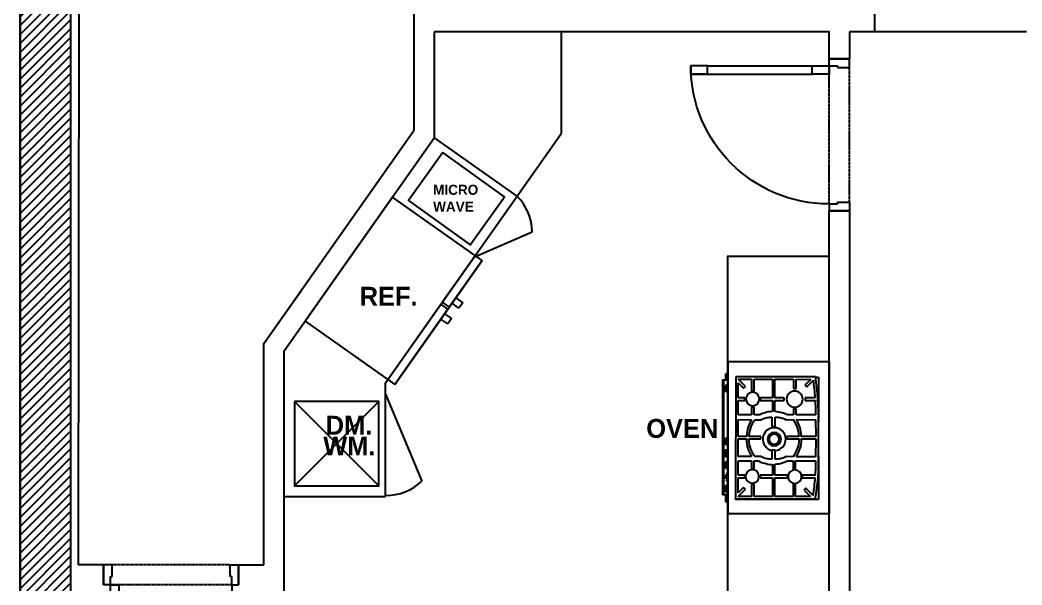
# Model space of a CAD drawing. Extents: x -678889171 to 586587, y -792238163 to 335485.
# Drawn here: x 79895 to 85834, y 55596 to 58947 of the extents above; entities that cross this region are included whole.
import ezdxf

# ---------------------------------------------------------------- set-up
doc = ezdxf.new("R2010")
doc.units = 0
doc.header["$MEASUREMENT"] = 0
doc.linetypes.add('XR-A-TYP34$0$XR-A-TYP-3-4-6-8-10$0$XR-A-TYP-2-3-4-6-7-8-9-10$0$HIDDEN', pattern=[0.375, 0.25, -0.125])
doc.layers.get('0').update_dxf_attribs({"color": 8})
for name, color, linetype in [('XR-A-9TH-FLOOR$0$A-WALL', 252, 'Continuous'), ('XR-A-col-910$0$A-COLS', 252, 'Continuous'), ('XR-A-col-910$0$A-COLS-PATT', 252, 'Continuous'), ('XR-A-TYP34$0$XR-A-4TH-OLD DESIGN$0$A-WALL', 252, 'Continuous'), ('XR-A-TYP34$0$XR-A-TYP-3-4-6-8-10$0$A-ANNO-NOTE', 252, 'Continuous'), ('XR-A-TYP34$0$XR-A-TYP-3-4-6-8-10$0$A-EQPM', 252, 'Continuous'), ('XR-A-TYP34$0$XR-A-TYP-3-4-6-8-10$0$A-WALL', 252, 'Continuous'), ('XR-A-TYP34$0$XR-A-TYP-3-4-6-8-10$0$A-WALL-PRHT', 252, 'Continuous'), ('XR-A-TYP34$0$XR-A-TYP-3-4-6-8-10$0$I-EQPM', 252, 'Continuous'), ('XR-A-TYP34$0$XR-A-TYP-3-4-6-8-10$0$XR-A-TYP-2-3-4-6-7-8-9-10$0$A-DOOR', 252, 'Continuous'), ('XR-A-TYP34$0$XR-A-TYP-3-4-6-8-10$0$XR-A-TYP-2-3-4-6-7-8-9-10$0$A-FLOR-OVHD', 252, 'XR-A-TYP34$0$XR-A-TYP-3-4-6-8-10$0$XR-A-TYP-2-3-4-6-7-8-9-10$0$HIDDEN')]:
    doc.layers.add(name, color=color, linetype=linetype)
doc.layers.add('XR-A-col-910$0$MOD-COL', color=252, linetype='Continuous', lineweight=50)
doc.styles.add('XR-A-TYP34$0$XR-A-TYP-3-4-6-8-10$0$TYPICAL TYPES$0$XREF_1BR$0$KZT', font='')
doc.styles.get('XR-A-TYP34$0$XR-A-TYP-3-4-6-8-10$0$TYPICAL TYPES$0$XREF_1BR$0$KZT').set_extended_font_data('AvantGarde LT Medium', bold=True)

# ---------------------------------------------------------------- blocks, each defined once
blk = doc.blocks.new('*U1523')
at = {"layer": 'XR-A-col-910$0$A-COLS-PATT'}
h = blk.add_hatch(dxfattribs=at)
h.set_pattern_fill('ANSI31', color=256, scale=300)
h.set_pattern_definition([(45, (200, -13250), (-26.516504, 26.516504), [])])
h.paths.add_polyline_path([(-15633.5, 85098.8), (-15333.5, 85098.8), (-15333.5, 71548.8), (-15633.5, 71548.8)])
at = {"layer": 'XR-A-col-910$0$A-COLS'}
blk.add_lwpolyline([(-15633.5, 85098.8), (-15333.5, 85098.8), (-15333.5, 71548.8), (-15633.5, 71548.8)], close=True, dxfattribs=at)
blk = doc.blocks.new('XR-A-col-910')
at = {"layer": 'XR-A-col-910$0$MOD-COL'}
blk.add_blockref('*U1523', (98328.5, -39343.8), dxfattribs=at)
blk = doc.blocks.new('XR-A-TYP34$0$XR-A-TYP-3-4-6-8-10$0$A$C06567A49')
at = {"layer": 'XR-A-TYP34$0$XR-A-TYP-3-4-6-8-10$0$A-EQPM'}
for p, q in [((586.1, 458.5, 0), (-13.9, 449.8, 0)), ((-0.9, -450.1, 0), (-13.9, 449.8, 0)), ((599.1, -441.4, 0), (586.1, 458.5, 0)), ((599.1, -441.4, 0), (586.1, 458.5, 0)), ((50, 367.4, 0), (541.2, 374.5, 0)), ((53.7, 111.1, 0), (50, 367.4, 0)), ((541.3, 370.6, 0), (69.2, 363.8, 0)), ((541.2, 374.5, 0), (541.3, 370.6, 0)), ((551.7, -353.6, 0), (541.3, 370.6, 0)), ((599.6, 388.7, 0), (587.1, 388.5, 0)), ((599.6, 388.7, 0), (600.2, 346.4, 0)), ((83, 343.3, 0), (126.1, 301.4, 0)), ((97.1, 350.5, 0), (187.7, 351.8, 0)), ((136.6, 312.2, 0), (97.1, 350.5, 0)), ((126.1, 301.4, 0), (136.6, 312.2, 0)), ((187.7, 351.8, 0), (188.7, 278, 0)), ((201.4, 350.7, 0), (309, 352.3, 0)), ((202.4, 278.2, 0), (201.4, 350.7, 0)), ((309, 352.3, 0), (310.6, 241.7, 0)), ((323.3, 352.5, 0), (432.3, 354.1, 0)), ((324.9, 241.9, 0), (323.3, 352.5, 0)), ((432.3, 354.1, 0), (433.3, 284.1, 0)), ((447.3, 354.3, 0), (526, 355.4, 0)), ((448.3, 284.3, 0), (447.3, 354.3, 0)), ((526, 355.4, 0), (484.1, 312.4, 0)), ((484.1, 312.4, 0), (494.9, 301.9, 0)), ((494.9, 301.9, 0), (526.8, 334.8, 0)), ((526.8, 334.8, 0), (528.1, 244.8, 0)), ((587.7, 346.2, 0), (612.2, 346.6, 0)), ((587.8, 335.2, 0), (597.9, 330.4, 0)), ((598.4, 296.8, 0), (598, 326.8, 0)), ((598.4, 299.4, 0), (598.4, 294.6, 0)), ((598.4, 296.8, 0), (598.4, 299.2, 0)), ((607.7, 319.5, 0), (606.5, 319.8, 0)), ((608.5, 305.1, 0), (608.2, 322.5, 0)), ((608.5, 305.1, 0), (608.5, 299.2, 0)), ((609.3, 299.2, 0), (609.2, 302.6, 0)), ((610.1, 321.2, 0), (610.3, 303.7, 0)), ((610.1, 318.2, 0), (610.1, 321.2, 0)), ((610.1, 321.2, 0), (610.3, 303.7, 0)), ((610.3, 300.7, 0), (610.1, 318.2, 0)), ((610.3, 303.7, 0), (610.3, 300.7, 0)), ((612.2, 346.6, 0), (615.8, 346.6, 0)), ((612.2, 346.6, 0), (622.1, -333.7, 0)), ((615.8, 346.6, 0), (619.8, 346.7, 0)), ((625.6, -333.6, 0), (615.8, 346.6, 0)), ((629.6, -333.6, 0), (619.8, 346.7, 0)), ((629.6, -333.6, 0), (619.8, 346.7, 0)), ((629.6, -333.6, 0), (619.8, 346.7, 0)), ((149.5, 239.4, 0), (71.5, 238.2, 0)), ((149.7, 224.4, 0), (149.5, 239.4, 0)), ((188.7, 278, 0), (202.4, 278.2, 0)), ((310.6, 241.7, 0), (235.6, 240.6, 0)), ((235.6, 240.6, 0), (235.8, 225.6, 0)), ((397.2, 242.9, 0), (324.9, 241.9, 0)), ((397.5, 227.9, 0), (397.2, 242.9, 0)), ((433.3, 284.1, 0), (448.3, 284.3, 0)), ((528.1, 244.8, 0), (488.1, 244.3, 0)), ((488.1, 244.3, 0), (488.3, 229.3, 0)), ((598.5, 291, 0), (588.6, 286, 0)), ((588.9, 265.2, 0), (598.9, 260.4, 0)), ((598.4, 296.8, 0), (598.5, 292.5, 0)), ((599.2, 240.8, 0), (599, 254.7, 0)), ((599.2, 244.1, 0), (599.3, 237.4, 0)), ((599.2, 243.9, 0), (599.2, 240.8, 0)), ((599.2, 243.8, 0), (599.3, 237.7, 0)), ((599.2, 240.8, 0), (599.4, 226.8, 0)), ((599.3, 237.6, 0), (599.2, 240.8, 0)), ((610.1, 238.5, 0), (610.1, 243.3, 0)), ((610.1, 243.3, 0), (610.1, 238.5, 0)), ((611.2, 243, 0), (611.2, 238.8, 0)), ((611.2, 238.8, 0), (611.2, 243, 0)), ((70.6, 223.2, 0), (149.7, 224.4, 0)), ((203.7, 188.8, 0), (188.7, 188.6, 0)), ((188.7, 188.6, 0), (189.4, 139.9, 0)), ((204.4, 140.1, 0), (203.7, 188.8, 0)), ((235.8, 225.6, 0), (310.8, 226.7, 0)), ((310.8, 226.7, 0), (311.8, 160.5, 0)), ((325.1, 226.9, 0), (397.5, 227.9, 0)), ((326, 163.1, 0), (325.1, 226.9, 0)), ((449.7, 188.7, 0), (434.7, 188.5, 0)), ((434.7, 188.5, 0), (435.4, 143.5, 0)), ((450.4, 143.7, 0), (449.7, 188.7, 0)), ((488.3, 229.3, 0), (528.3, 229.8, 0)), ((528.3, 229.8, 0), (529.5, 144.8, 0)), ((599.5, 221.1, 0), (589.6, 216, 0)), ((589.9, 195.2, 0), (599.9, 190.5, 0)), ((600, 184.7, 0), (600, 189, 0)), ((600, 186.9, 0), (600.1, 182.1, 0)), ((600, 184.7, 0), (600.1, 179.6, 0)), ((600, 184.7, 0), (600.1, 182.3, 0)), ((600.1, 178.3, 0), (600.5, 154.7, 0)), ((610.2, 182.6, 0), (610.3, 176.7, 0)), ((611, 179.2, 0), (610.9, 182.6, 0)), ((612.1, 181.2, 0), (612.1, 178.2, 0)), ((612.3, 163.7, 0), (612.1, 181.2, 0)), ((189.4, 139.9, 0), (69.7, 138.2, 0)), ((238.2, 140.6, 0), (204.4, 140.1, 0)), ((310.6, 131.7, 0), (311.3, 79.1, 0)), ((330.4, 79.3, 0), (329.6, 132, 0)), ((435.4, 143.5, 0), (409.6, 143.1, 0)), ((524.5, 144.8, 0), (450.4, 143.7, 0)), ((450.5, 118.7, 0), (529.9, 119.8, 0)), ((529.5, 144.8, 0), (524.5, 144.8, 0)), ((529.9, 119.8, 0), (531.4, 14.9, 0)), ((600.5, 151.1, 0), (590.6, 146, 0)), ((590.9, 125.2, 0), (600.9, 120.5, 0)), ((600.9, 120.5, 0), (611.9, 115.3, 0)), ((601, 119, 0), (600.9, 120.5, 0)), ((601.5, 81.1, 0), (600.9, 120.5, 0)), ((601, 120.2, 0), (601, 120.2, 0)), ((610.6, 159.3, 0), (610.3, 176.7, 0)), ((612.1, 178.2, 0), (612.4, 160.7, 0)), ((612.1, 178.2, 0), (612.4, 160.7, 0)), ((612.4, 160.7, 0), (612.3, 163.7, 0)), ((53.7, 111.1, 0), (56.7, -93.9, 0)), ((70.7, 113.2, 0), (185.1, 114.9, 0)), ((72.2, 8.2, 0), (70.7, 113.2, 0)), ((204.8, 115.2, 0), (244.8, 115.7, 0)), ((311.3, 79.1, 0), (330.4, 79.3, 0)), ((395.9, 117.9, 0), (430.9, 118.4, 0)), ((601.5, 81.1, 0), (591.6, 76, 0)), ((601, 118.1, 0), (601, 114.7, 0)), ((601.4, 86.8, 0), (601.5, 83.5, 0)), ((612.3, 86.6, 0), (601.5, 81.1, 0)), ((601.5, 81.1, 0), (601.5, 82.6, 0)), ((601.5, 81.4, 0), (601.5, 81.4, 0)), ((611.6, 88.6, 0), (611.2, 113.3, 0)), ((611.6, 88.6, 0), (613.4, 88.6, 0)), ((611.9, 115.1, 0), (611.9, 115.1, 0)), ((612.3, 86.8, 0), (612.3, 86.8, 0)), ((612.5, 113.3, 0), (613.1, 113.3, 0)), ((613.4, 88.6, 0), (612.9, 88.6, 0)), ((613.1, 113.3, 0), (613.4, 88.6, 0)), ((613.4, 88.6, 0), (613.1, 113.3, 0)), ((613.1, 113.3, 0), (613.1, 113.3, 0)), ((613.1, 113.3, 0), (613.4, 88.6, 0)), ((613.4, 88.6, 0), (613.4, 88.6, 0)), ((155.7, 9.4, 0), (72.2, 8.2, 0)), ((242.3, 10.7, 0), (169.6, 9.6, 0)), ((242.5, -3.8, 0), (242.3, 10.7, 0)), ((469.1, 14, 0), (397.4, 12.9, 0)), ((397.4, 12.9, 0), (397.6, -1.5, 0)), ((481.7, -0.3, 0), (531.6, 0.4, 0)), ((531.4, 14.9, 0), (483, 14.2, 0)), ((531.6, 0.4, 0), (533.1, -99.6, 0)), ((591.9, 55.2, 0), (602, 50.5, 0)), ((602.5, 11.1, 0), (592.6, 6, 0)), ((602.4, 16.8, 0), (602, 46.8, 0)), ((602.4, 19.4, 0), (602.5, 14.7, 0)), ((602.4, 16.8, 0), (602.4, 19.3, 0)), ((602.4, 16.8, 0), (602.5, 12.6, 0)), ((611.8, 39.5, 0), (610.6, 39.9, 0)), ((612.5, 25.1, 0), (612.2, 42.6, 0)), ((612.5, 25.1, 0), (612.6, 19.3, 0)), ((613.3, 19.2, 0), (613.2, 22.6, 0)), ((614.1, 41.2, 0), (614.3, 23.7, 0)), ((614.1, 38.2, 0), (614.1, 41.2, 0)), ((614.1, 41.2, 0), (614.3, 23.7, 0)), ((614.4, 20.7, 0), (614.1, 38.2, 0)), ((614.3, 23.7, 0), (614.4, 20.7, 0)), ((72.4, -6.2, 0), (157.4, -5, 0)), ((73.9, -106.2, 0), (72.4, -6.2, 0)), ((171.5, -4.8, 0), (242.5, -3.8, 0)), ((397.6, -1.5, 0), (467.6, -0.5, 0)), ((60.5, -359.2, 0), (56.7, -93.9, 0)), ((188.3, -104.6, 0), (73.9, -106.2, 0)), ((248, -103.7, 0), (208, -104.3, 0)), ((332.5, -62.5, 0), (313.4, -62.8, 0)), ((313.4, -62.8, 0), (314.2, -117.8, 0)), ((333.2, -117.5, 0), (332.5, -62.5, 0)), ((434, -101, 0), (399, -101.5, 0)), ((533.1, -99.6, 0), (453.7, -100.7, 0)), ((72.5, -134.9, 0), (190.2, -133.2, 0)), ((190.2, -133.2, 0), (190.7, -168.2, 0)), ((190.7, -168.2, 0), (205.7, -168, 0)), ((205.2, -133, 0), (242.2, -132.4, 0)), ((205.7, -168, 0), (205.2, -133, 0)), ((316.3, -150.2, 0), (317.2, -216.4, 0)), ((331.5, -216.2, 0), (330.5, -150.5, 0)), ((406.2, -130.1, 0), (439.3, -129.6, 0)), ((439.3, -129.6, 0), (440, -174.6, 0)), ((440, -174.6, 0), (455, -174.4, 0)), ((454.3, -129.4, 0), (528.5, -128.3, 0)), ((455, -174.4, 0), (454.3, -129.4, 0)), ((528.5, -128.3, 0), (533.5, -128.2, 0)), ((533.5, -128.2, 0), (534.7, -213.2, 0)), ((138.4, -219, 0), (77.1, -219.8, 0)), ((78.4, -234.8, 0), (138.6, -234, 0)), ((138.6, -234, 0), (138.4, -219, 0)), ((317.2, -216.4, 0), (262.2, -217.2, 0)), ((262.2, -217.2, 0), (262.4, -232.2, 0)), ((262.4, -232.2, 0), (317.4, -231.4, 0)), ((317.4, -231.4, 0), (319, -342, 0)), ((403.9, -215.1, 0), (331.5, -216.2, 0)), ((331.7, -231.2, 0), (404.1, -230.1, 0)), ((333.3, -341.8, 0), (331.7, -231.2, 0)), ((404.1, -230.1, 0), (403.9, -215.1, 0)), ((534.7, -213.2, 0), (494.7, -213.8, 0)), ((494.7, -213.8, 0), (494.9, -228.8, 0)), ((494.9, -228.8, 0), (534.9, -228.2, 0)), ((534.9, -228.2, 0), (536.2, -318.2, 0)), ((207.4, -288.6, 0), (192.4, -288.8, 0)), ((192.4, -288.8, 0), (193.2, -343.8, 0)), ((208.2, -343.6, 0), (207.4, -288.6, 0)), ((456.3, -270, 0), (441.3, -270.2, 0)), ((441.3, -270.2, 0), (442.3, -340.2, 0)), ((457.3, -340, 0), (456.3, -270, 0)), ((503.4, -286.2, 0), (492.9, -297, 0)), ((536.2, -318.2, 0), (503.4, -286.2, 0)), ((596.4, -259.7, 0), (606.5, -264.5, 0)), ((607, -298.1, 0), (606.6, -268.1, 0)), ((607, -295.5, 0), (607, -300.3, 0)), ((607, -298.1, 0), (607, -295.7, 0)), ((616.3, -275.4, 0), (615.1, -275.1, 0)), ((617, -289.9, 0), (616.8, -272.4, 0)), ((617, -289.9, 0), (617.1, -295.7, 0)), ((617.8, -295.7, 0), (617.8, -292.3, 0)), ((618.6, -273.8, 0), (618.9, -291.3, 0)), ((618.7, -276.8, 0), (618.6, -273.8, 0)), ((618.6, -273.8, 0), (618.9, -291.3, 0)), ((618.9, -294.3, 0), (618.7, -276.8, 0)), ((618.9, -291.3, 0), (618.9, -294.3, 0)), ((78.9, -360.4, 0), (551.7, -353.6, 0)), ((129.7, -299.3, 0), (90.8, -339.3, 0)), ((106.2, -345, 0), (140.4, -309.8, 0)), ((193.2, -343.8, 0), (106.2, -345, 0)), ((140.4, -309.8, 0), (129.7, -299.3, 0)), ((319, -342, 0), (208.2, -343.6, 0)), ((442.3, -340.2, 0), (333.3, -341.8, 0)), ((536, -338.8, 0), (457.3, -340, 0)), ((492.9, -297, 0), (536, -338.8, 0)), ((607.1, -303.9, 0), (597.1, -309, 0)), ((622.1, -333.7, 0), (597.5, -334, 0)), ((607, -298.1, 0), (607.1, -302.4, 0)), ((610, -333.9, 0), (610.5, -371.3, 0)), ((625.6, -333.6, 0), (622.1, -333.7, 0)), ((629.6, -333.6, 0), (625.6, -333.6, 0)), ((79, -358.9, 0), (60.5, -359.2, 0)), ((598.1, -371.5, 0), (610.5, -371.3, 0)), ((-0.9, -450.1, 0), (599.1, -441.4, 0))]:
    blk.add_line(p, q, dxfattribs=at)
at = {"layer": 'XR-A-TYP34$0$XR-A-TYP-3-4-6-8-10$0$A-EQPM', "elevation": 0, "flags": 128}
for points in [[(598, 326.9), (599.2, 326.4), (600.4, 325.9)], [(608.2, 322.5), (607.1, 323), (605.9, 323.4), (604.8, 323.9), (603.7, 324.3), (602.5, 324.7), (601.4, 325.2), (600.2, 325.6), (599.1, 326.1), (598, 326.5)], [(598.3, 302.1), (599.5, 302.4), (600.6, 302.7), (601.7, 303.1), (602.8, 303.4), (604, 303.7), (605.1, 304.1), (606.2, 304.4), (607.3, 304.7), (608.5, 305.1)], [(609.2, 302.6), (608, 302.3), (606.8, 301.9), (605.6, 301.6), (604.4, 301.2), (603.2, 300.8), (602, 300.5), (600.8, 300.1), (599.6, 299.8), (598.4, 299.4)], [(598.4, 294.6), (599.6, 295.1), (600.8, 295.6), (602, 296.2), (603.2, 296.7), (604.4, 297.2), (605.6, 297.7), (606.8, 298.2), (608, 298.7), (609.3, 299.2)], [(608.5, 299.2), (607.4, 298.8), (606.3, 298.3), (605.2, 297.8), (604, 297.3)], [(606, 317.3), (607.2, 317), (608.3, 316.7)], [(606.5, 323.5), (607.7, 323.1), (608.9, 322.6)], [(602.9, 296.9), (601.8, 296.4), (600.7, 295.9), (599.6, 295.5), (598.4, 295)], [(599.1, 245.8), (600.3, 245.7), (601.4, 245.6), (602.5, 245.5), (603.7, 245.4), (604.8, 245.3), (605.9, 245.3), (607.1, 245.2), (608.2, 245.1), (609.3, 245)], [(609.3, 245), (608.2, 245.1), (607.1, 245.2), (605.9, 245.3), (604.8, 245.3), (603.7, 245.4), (602.5, 245.5), (601.4, 245.6), (600.3, 245.7), (599.1, 245.8)], [(606.4, 243.6), (605.2, 243.7), (604, 243.8), (602.8, 243.9), (601.6, 244), (600.4, 244), (599.2, 244.1)], [(599.2, 244.1), (600.4, 244), (601.6, 244), (602.8, 243.9), (604, 243.8), (605.2, 243.7)], [(599.3, 237.4), (600.5, 237.5), (601.7, 237.6), (602.9, 237.7), (604.1, 237.9), (605.3, 238), (606.5, 238.1)], [(605.3, 238), (604.1, 237.9), (602.9, 237.7), (601.7, 237.6), (600.5, 237.5), (599.3, 237.4)], [(610.1, 243.3), (608.8, 243.4), (607.6, 243.5)], [(607.6, 243.5), (608.8, 243.4), (610.1, 243.3)], [(607.7, 238.2), (608.9, 238.4), (610.1, 238.5)], [(610.1, 238.5), (608.9, 238.4), (607.7, 238.2)], [(609.4, 236.8), (608.3, 236.7), (607.2, 236.6), (606.1, 236.4), (604.9, 236.3), (603.8, 236.2), (602.7, 236.1), (601.5, 236), (600.4, 235.9), (599.3, 235.8)], [(599.3, 235.8), (600.4, 235.9), (601.5, 236), (602.7, 236.1), (603.8, 236.2), (604.9, 236.3), (606.1, 236.4), (607.2, 236.6), (608.3, 236.7), (609.4, 236.8)], [(610.9, 182.6), (609.7, 183.1), (608.5, 183.6), (607.3, 184), (606.1, 184.5), (604.9, 185), (603.6, 185.5), (602.4, 185.9), (601.2, 186.4), (600, 186.9)], [(600, 186.5), (601.1, 186.1), (602.3, 185.6), (603.4, 185.2), (604.5, 184.8)], [(600.1, 182.1), (601.3, 181.8), (602.5, 181.4), (603.7, 181.1), (604.9, 180.8), (606.1, 180.5), (607.3, 180.2), (608.6, 179.8), (609.8, 179.5), (611, 179.2)], [(610.3, 176.7), (609.2, 177), (608, 177.3), (606.9, 177.6), (605.8, 177.9), (604.6, 178.2), (603.5, 178.5), (602.4, 178.8), (601.2, 179.2), (600.1, 179.5)], [(605.7, 184.3), (606.8, 183.9), (608, 183.4), (609.1, 183), (610.2, 182.6)], [(600.4, 155), (601.6, 155.5), (602.7, 155.9), (603.8, 156.4), (604.9, 156.9), (606.1, 157.4), (607.2, 157.8), (608.3, 158.3), (609.4, 158.8), (610.6, 159.3)], [(602.9, 155.7), (601.7, 155.2), (600.5, 154.6)], [(611.9, 115.1), (610.7, 115.6), (609.5, 116.2), (608.3, 116.8), (607, 117.3), (605.8, 117.9), (604.6, 118.5), (603.4, 119), (602.2, 119.6), (601, 120.2)], [(601, 120.2), (602.2, 119.6), (603.4, 119), (604.6, 118.5), (605.8, 117.9), (607, 117.3), (608.3, 116.8), (609.5, 116.2), (610.7, 115.6), (611.9, 115.1)], [(607.6, 161.6), (608.8, 161.9), (610, 162.3)], [(611.3, 159.2), (610.1, 158.7), (608.9, 158.2), (607.7, 157.7)], [(610.5, 165.1), (609.4, 164.7), (608.2, 164.4)], [(611.2, 113.3), (610.1, 113.8), (609, 114.3), (607.8, 114.9), (606.7, 115.4), (605.5, 115.9), (604.4, 116.5), (603.3, 117), (602.1, 117.5), (601, 118.1)], [(601.5, 83.5), (602.6, 84), (603.7, 84.6), (604.8, 85.2), (606, 85.7), (607.1, 86.3), (608.2, 86.9), (609.3, 87.4), (610.5, 88), (611.6, 88.6)], [(601.5, 81.4), (602.7, 82), (603.9, 82.6), (605.1, 83.2), (606.3, 83.8), (607.5, 84.4), (608.7, 85), (609.9, 85.6), (611.1, 86.2), (612.3, 86.8)], [(612.3, 86.8), (611.1, 86.2), (609.9, 85.6), (608.7, 85), (607.5, 84.4), (606.3, 83.8), (605.1, 83.2), (603.9, 82.6), (602.7, 82), (601.5, 81.4)], [(602, 46.9), (603.2, 46.4), (604.4, 45.9)], [(612.2, 42.6), (611.1, 43), (610, 43.4), (608.8, 43.9), (607.7, 44.3), (606.6, 44.8), (605.4, 45.2), (604.3, 45.7), (603.2, 46.1), (602, 46.5)], [(602.4, 22.1), (603.5, 22.4), (604.6, 22.7), (605.7, 23.1), (606.9, 23.4), (608, 23.7), (609.1, 24.1), (610.2, 24.4), (611.4, 24.8), (612.5, 25.1)], [(613.2, 22.6), (612, 22.3), (610.8, 21.9), (609.6, 21.6), (608.4, 21.2), (607.2, 20.9), (606, 20.5), (604.8, 20.2), (603.6, 19.8), (602.4, 19.4)], [(602.5, 14.7), (603.7, 15.2), (604.9, 15.7), (606.1, 16.2), (607.3, 16.7), (608.5, 17.2), (609.7, 17.7), (610.9, 18.2), (612.1, 18.7), (613.3, 19.2)], [(607, 16.9), (605.8, 16.4), (604.7, 16), (603.6, 15.5), (602.5, 15)], [(612.6, 19.3), (611.5, 18.8), (610.3, 18.3), (609.2, 17.9), (608.1, 17.4)], [(610.1, 37.4), (611.2, 37.1), (612.3, 36.8)], [(610.5, 43.6), (611.7, 43.1), (613, 42.6)], [(606.6, -268.1), (607.8, -268.6), (609, -269)], [(616.8, -272.4), (615.7, -272), (614.5, -271.5), (613.4, -271.1), (612.2, -270.6), (611.1, -270.2), (610, -269.8), (608.8, -269.3), (607.7, -268.9), (606.6, -268.4)], [(606.9, -292.9), (608, -292.6), (609.2, -292.2), (610.3, -291.9), (611.4, -291.6), (612.5, -291.2), (613.7, -290.9), (614.8, -290.6), (615.9, -290.2), (617, -289.9)], [(617.8, -292.3), (616.6, -292.7), (615.4, -293), (614.2, -293.4), (613, -293.7), (611.8, -294.1), (610.6, -294.5), (609.4, -294.8), (608.2, -295.2), (607, -295.5)], [(607, -300.3), (608.2, -299.8), (609.4, -299.3), (610.6, -298.8), (611.8, -298.3), (613, -297.8), (614.2, -297.3), (615.4, -296.8), (616.6, -296.2), (617.8, -295.7)], [(617.1, -295.7), (616, -296.2), (614.9, -296.6), (613.8, -297.1), (612.6, -297.6)], [(614.6, -277.6), (615.7, -277.9), (616.9, -278.2)], [(615.1, -271.4), (616.3, -271.9), (617.5, -272.3)], [(611.5, -298.1), (610.4, -298.5), (609.3, -299), (608.1, -299.5), (607, -300)]]:
    blk.add_lwpolyline(points, dxfattribs=at)
at = {"layer": 'XR-A-TYP34$0$XR-A-TYP-3-4-6-8-10$0$A-EQPM'}
for centre, radius, start, end in [((1196.6, 168, 0), 1144.3, 170.14641, 182.84988), ((1198.6, 168, 0), 1129.3, 171.06945, 176.43579), ((192.7, 233.4, 0), 40, 90.82734, 270.82734), ((192.7, 233.4, 0), 40, 270.82734, 90.82734), ((445, 235.8, 0), 40, 90.82734, 270.82734), ((445, 235.8, 0), 40, 270.82734, 90.82734), ((609.2, 243, 0), 2, 0.82734, 85.82734), ((609.2, 243, 0), 2, 0.82734, 85.82734), ((609.2, 238.8, 0), 2, 275.82734, 0.82734), ((609.2, 238.8, 0), 2, 275.82734, 0.82734), ((1198.6, 168, 0), 1129.3, 177.19873, 181.51388), ((317.5, 12.9, 0), 68, 95.23411, 270.82734), ((317.5, 12.9, 0), 68, 270.82734, 78.98732), ((317.5, 12.9, 0), 40, 90.82734, 270.82734), ((317.5, 12.9, 0), 30, 90.82734, 270.82734), ((317.5, 12.9, 0), 30, 90.82734, 240.82734), ((317.5, 12.9, 0), 40, 270.82734, 90.82734), ((317.5, 12.9, 0), 30, 270.82734, 90.82734), ((317.5, 12.9, 0), 30, 45.82734, 75.82734), ((317.5, 12.9, 0), 30, 255.82734, 270.82734), ((317.5, 12.9, 0), 30, 270.82734, 285.82734), ((1805, -82.6, 0), 1748.4, 180.36834, 189.14305), ((1805, -82.6, 0), 1733.4, 181.72825, 184.54047), ((200, -226.1, 0), 48, 90.82734, 270.82734), ((200, -226.1, 0), 48, 270.82734, 90.82734), ((1805, -82.6, 0), 1733.4, 185.03748, 188.51725), ((449.2, -223.2, 0), 40, 90.82734, 270.82734), ((449.2, -223.2, 0), 40, 270.82734, 90.82734)]:
    blk.add_arc(centre, radius, start, end, dxfattribs=at)
for centre, ratio, start_param, end_param in [((608.1, 321.1, 0), 0.707107, 3.141593, 4.625123), ((608.3, 303.6, 0), 0.707107, 3.141593, 4.625123), ((608.3, 300.6, 0), 0.707107, 1.658063, 3.141593), ((608.3, 303.6, 0), 0.577597, 2.02838, 3.141593), ((608.3, 300.6, 0), 0.816322, 2.02838, 3.141593), ((608.1, 318.1, 0), 0.707107, 2.399828, 3.141593), ((608.1, 321.1, 0), 0.816322, 3.141593, 3.698199), ((608.1, 318.1, 0), 0.577597, 3.141593, 3.698199), ((609.2, 243, 0), 0.168805, 3.141593, 4.254805), ((609.2, 243, 0), 0.168805, 3.141593, 4.254805), ((609.2, 238.8, 0), 0.168805, 2.02838, 3.141593), ((609.2, 238.8, 0), 0.168805, 2.02838, 3.141593), ((610.1, 181.1, 0), 0.707107, 3.141593, 4.625123), ((610.1, 181.1, 0), 0.816322, 3.141593, 4.254805), ((610.1, 178.1, 0), 0.577597, 3.141593, 4.254805), ((610.1, 178.1, 0), 0.707107, 1.658063, 3.141593), ((610.4, 160.7, 0), 0.707107, 1.658063, 3.141593), ((610.3, 163.7, 0), 0.707107, 3.141593, 3.883358), ((610.3, 163.7, 0), 0.577597, 2.584986, 3.141593), ((610.4, 160.7, 0), 0.816322, 2.584986, 3.141593), ((611.1, 113.3, 0), 0.98565, 3.141593, 4.254805), ((611.1, 113.3, 0), 0.98565, 3.141593, 4.254805), ((611.4, 88.5, 0), 0.98565, 2.02838, 3.141593), ((611.4, 88.5, 0), 0.98565, 2.02838, 3.141593), ((612.1, 41.2, 0), 0.707107, 3.141593, 4.625123), ((612.3, 23.7, 0), 0.707107, 3.141593, 4.625123), ((612.4, 20.7, 0), 0.707107, 1.658063, 3.141593), ((612.3, 23.7, 0), 0.577597, 2.02838, 3.141593), ((612.4, 20.7, 0), 0.816322, 2.02838, 3.141593), ((612.1, 38.2, 0), 0.707107, 2.399828, 3.141593), ((612.1, 41.2, 0), 0.816322, 3.141593, 3.698199), ((612.1, 38.2, 0), 0.577597, 3.141593, 3.698199), ((616.6, -273.8, 0), 0.707107, 3.141593, 4.625123), ((616.9, -291.3, 0), 0.707107, 3.141593, 4.625123), ((616.9, -294.3, 0), 0.707107, 1.658063, 3.141593), ((616.9, -291.3, 0), 0.577597, 2.02838, 3.141593), ((616.9, -294.3, 0), 0.816322, 2.02838, 3.141593), ((616.7, -276.8, 0), 0.707107, 2.399828, 3.141593), ((616.6, -273.8, 0), 0.816322, 3.141593, 3.698199), ((616.7, -276.8, 0), 0.577597, 3.141593, 3.698199)]:
    blk.add_ellipse(centre, major_axis=(-2, -0.03), ratio=ratio, start_param=start_param, end_param=end_param, dxfattribs=at)
for points in [[(598, 326.5, 0), (598, 326.9, 0), (598, 327.3, 0), (598, 327.1, 0), (598, 326.9, 0)], [(598.4, 299.4, 0), (598.4, 299.9, 0), (598.3, 300.4, 0), (598.3, 300.8, 0)], [(608.2, 322.5, 0), (608.3, 322.7, 0), (608.6, 323, 0), (608.8, 323, 0), (608.9, 322.8, 0), (608.9, 322.6, 0)], [(609.2, 302.6, 0), (609.2, 302.9, 0), (609.1, 303.4, 0), (608.9, 304.3, 0), (608.6, 304.9, 0), (608.5, 305.1, 0)], [(608.5, 299.2, 0), (608.7, 299.1, 0), (608.9, 298.8, 0), (609.2, 298.8, 0), (609.3, 299, 0), (609.3, 299.2, 0)], [(598.4, 294.3, 0), (598.4, 294.3, 0), (598.4, 294.4, 0), (598.4, 294.6, 0)], [(599.2, 244.1, 0), (599.2, 244.7, 0), (599.1, 245.1, 0), (599.1, 245.3, 0)], [(609.3, 245, 0), (609.5, 245, 0), (609.7, 244.8, 0), (610, 244.2, 0), (610.1, 243.6, 0), (610.1, 243.3, 0)], [(610.1, 243.3, 0), (610.1, 243.6, 0), (610, 244.2, 0), (609.7, 244.8, 0), (609.5, 245, 0), (609.3, 245, 0)], [(610.1, 238.5, 0), (610.1, 238.2, 0), (610.1, 237.6, 0), (609.8, 237, 0), (609.6, 236.8, 0), (609.4, 236.8, 0)], [(609.4, 236.8, 0), (609.6, 236.8, 0), (609.8, 237, 0), (610.1, 237.6, 0), (610.1, 238.2, 0), (610.1, 238.5, 0)], [(599.3, 236.2, 0), (599.3, 236.4, 0), (599.3, 236.8, 0), (599.3, 237.4, 0)], [(600, 186.9, 0), (600, 187.1, 0), (600, 187.2, 0), (600, 187.2, 0)], [(600.1, 180.7, 0), (600.1, 181.1, 0), (600.1, 181.6, 0), (600.1, 182.1, 0)], [(610.9, 182.6, 0), (610.9, 182.8, 0), (610.9, 183, 0), (610.6, 183, 0), (610.4, 182.7, 0), (610.2, 182.6, 0)], [(610.3, 176.7, 0), (610.4, 176.9, 0), (610.7, 177.5, 0), (610.9, 178.4, 0), (611, 178.9, 0), (611, 179.2, 0)], [(600.5, 154.6, 0), (600.5, 154.4, 0), (600.5, 154.2, 0), (600.5, 154.6, 0), (600.4, 155, 0)], [(601, 120.2, 0), (601, 120, 0), (601, 119.5, 0), (601, 118.6, 0), (601, 118.1, 0)], [(601, 118.1, 0), (601, 118.6, 0), (601, 119.5, 0), (601, 120, 0), (601, 120.2, 0)], [(611.3, 159.2, 0), (611.3, 159, 0), (611.2, 158.8, 0), (611, 158.8, 0), (610.7, 159.1, 0), (610.6, 159.3, 0)], [(601.5, 83.5, 0), (601.5, 82.9, 0), (601.5, 82, 0), (601.5, 81.5, 0), (601.5, 81.4, 0)], [(601.5, 81.4, 0), (601.5, 81.5, 0), (601.5, 82.1, 0), (601.5, 82.9, 0), (601.5, 83.5, 0)], [(611.2, 113.3, 0), (611.4, 113.6, 0), (611.6, 114.1, 0), (611.9, 114.8, 0), (611.9, 115, 0), (611.9, 115.1, 0)], [(611.9, 115.1, 0), (611.9, 115, 0), (611.9, 114.8, 0), (611.6, 114.1, 0), (611.4, 113.6, 0), (611.2, 113.3, 0)], [(612.3, 86.8, 0), (612.3, 86.8, 0), (612.3, 87.1, 0), (612, 87.7, 0), (611.7, 88.3, 0), (611.6, 88.6, 0)], [(611.6, 88.6, 0), (611.7, 88.3, 0), (612, 87.7, 0), (612.3, 87.1, 0), (612.3, 86.8, 0), (612.3, 86.8, 0)], [(602, 46.5, 0), (602, 46.9, 0), (602, 47.3, 0), (602, 47.1, 0), (602, 46.9, 0)], [(602.4, 19.4, 0), (602.4, 19.9, 0), (602.4, 20.4, 0), (602.4, 20.9, 0)], [(602.5, 14.3, 0), (602.5, 14.4, 0), (602.5, 14.5, 0), (602.5, 14.7, 0)], [(612.2, 42.6, 0), (612.4, 42.8, 0), (612.6, 43, 0), (612.9, 43.1, 0), (613, 42.8, 0), (613, 42.6, 0)], [(613.2, 22.6, 0), (613.2, 22.9, 0), (613.2, 23.5, 0), (612.9, 24.4, 0), (612.6, 24.9, 0), (612.5, 25.1, 0)], [(612.6, 19.3, 0), (612.7, 19.1, 0), (613, 18.8, 0), (613.2, 18.8, 0), (613.3, 19.1, 0), (613.3, 19.2, 0)], [(606.6, -268.4, 0), (606.6, -268.1, 0), (606.6, -267.6, 0), (606.6, -267.8, 0), (606.6, -268.1, 0)], [(607, -295.5, 0), (606.9, -295, 0), (606.9, -294.6, 0), (606.9, -294.1, 0)], [(616.8, -272.4, 0), (616.9, -272.2, 0), (617.2, -271.9, 0), (617.4, -271.9, 0), (617.5, -272.2, 0), (617.5, -272.3, 0)], [(617.8, -292.3, 0), (617.8, -292.1, 0), (617.7, -291.5, 0), (617.4, -290.6, 0), (617.2, -290.1, 0), (617, -289.9, 0)], [(617.1, -295.7, 0), (617.3, -295.9, 0), (617.5, -296.1, 0), (617.8, -296.2, 0), (617.8, -295.9, 0), (617.8, -295.7, 0)], [(607, -300.6, 0), (607, -300.6, 0), (607, -300.5, 0), (607, -300.3, 0)]]:
    blk.add_open_spline(points, degree=3, dxfattribs=at)
for points, knots in [([(311.8, 160.5, 0), (293.7, 160.3, 0), (268.1, 153, 0), (250.7, 148.1, 0), (238.2, 140.6, 0)], [0, 0, 0, 0, 0.0686135, 0.1333144, 0.1333144, 0.1333144, 0.1333144]), ([(244.8, 115.7, 0), (260.6, 123.4, 0), (283.7, 129.1, 0), (296.3, 131.5, 0), (310.6, 131.7, 0)], [0, 0, 0, 0, 0.0592694, 0.1149133, 0.1149133, 0.1149133, 0.1149133]), ([(409.6, 143.1, 0), (395.2, 151.1, 0), (375.5, 156.1, 0), (346.5, 163.4, 0), (326, 163.1, 0)], [0, 0, 0, 0, 0.0647009, 0.1333144, 0.1333144, 0.1333144, 0.1333144]), ([(329.6, 132, 0), (343.9, 132.2, 0), (356.6, 130.1, 0), (379.8, 125.1, 0), (395.9, 117.9, 0)], [0, 0, 0, 0, 0.0556438, 0.1149133, 0.1149133, 0.1149133, 0.1149133]), ([(185.1, 114.9, 0), (171.3, 90, 0), (163.2, 66.9, 0), (155.3, 35.6, 0), (155.7, 9.4, 0)], [0, 0, 0, 0, 0.0887487, 0.1751126, 0.1751126, 0.1751126, 0.1751126]), ([(169.6, 9.6, 0), (171.5, 36.7, 0), (179.2, 67.1, 0), (195.3, 102.9, 0), (204.8, 115.2, 0)], [0, 0, 0, 0, 0.1018069, 0.1914993, 0.1914993, 0.1914993, 0.1914993]), ([(430.9, 118.4, 0), (440.7, 106.5, 0), (457.8, 71.1, 0), (466.4, 40.9, 0), (469.1, 14, 0)], [0, 0, 0, 0, 0.0896924, 0.1914993, 0.1914993, 0.1914993, 0.1914993]), ([(483, 14.2, 0), (482.6, 40.3, 0), (473.8, 71.4, 0), (465.1, 94.3, 0), (450.5, 118.7, 0)], [0, 0, 0, 0, 0.0863639, 0.1751126, 0.1751126, 0.1751126, 0.1751126]), ([(157.4, -5, 0), (157.8, -29.9, 0), (166.1, -59.5, 0), (174.4, -81.3, 0), (188.3, -104.6, 0)], [0, 0, 0, 0, 0.0863639, 0.1751126, 0.1751126, 0.1751126, 0.1751126]), ([(208, -104.3, 0), (198.6, -92.9, 0), (182.3, -59.2, 0), (174.2, -30.5, 0), (171.5, -4.8, 0)], [0, 0, 0, 0, 0.0896924, 0.1914993, 0.1914993, 0.1914993, 0.1914993]), ([(467.6, -0.5, 0), (465.7, -26.3, 0), (458.4, -55.2, 0), (443.1, -89.4, 0), (434, -101, 0)], [0, 0, 0, 0, 0.1018069, 0.1914993, 0.1914993, 0.1914993, 0.1914993]), ([(453.7, -100.7, 0), (466.9, -77.1, 0), (474.5, -55.1, 0), (482.1, -25.2, 0), (481.7, -0.3, 0)], [0, 0, 0, 0, 0.0887487, 0.1751126, 0.1751126, 0.1751126, 0.1751126]), ([(314.2, -117.8, 0), (299.9, -118, 0), (287.2, -115.9, 0), (264, -110.9, 0), (248, -103.7, 0)], [0, 0, 0, 0, 0.0556438, 0.1149133, 0.1149133, 0.1149133, 0.1149133]), ([(399, -101.5, 0), (383.2, -109.2, 0), (360.2, -114.9, 0), (347.5, -117.3, 0), (333.2, -117.5, 0)], [0, 0, 0, 0, 0.0592694, 0.1149133, 0.1149133, 0.1149133, 0.1149133]), ([(242.2, -132.4, 0), (254.9, -139.5, 0), (272.4, -144, 0), (298.1, -150.5, 0), (316.3, -150.2, 0)], [0, 0, 0, 0, 0.0647009, 0.1333144, 0.1333144, 0.1333144, 0.1333144]), ([(330.5, -150.5, 0), (349.2, -150.3, 0), (375.5, -142.8, 0), (393.4, -137.7, 0), (406.2, -130.1, 0)], [0, 0, 0, 0, 0.0686135, 0.1333144, 0.1333144, 0.1333144, 0.1333144])]:
    blk.add_open_spline(points, degree=3, knots=knots, dxfattribs=at)
blk = doc.blocks.new('XR-A-TYP34$0$XR-A-TYP-3-4-6-8-10$0$A$C30F165C2')
at = {"layer": 'XR-A-TYP34$0$XR-A-TYP-3-4-6-8-10$0$A-EQPM'}
for p, q in [((0, 0), (900, 0)), ((0, -650.8), (0, 0)), ((900, 0), (900, -650.8)), ((339, -600), (0, -600)), ((0, -650.8), (0, -600)), ((900, -650.8), (0, -650.8)), ((0, -650.8), (339, -650.8)), ((310.1, -650.8), (271.6, -650.8)), ((271.6, -650.8), (271.6, -701)), ((310.1, -701), (310.1, -650.8)), ((339, -600), (339, -650.8)), ((900, -600), (353, -600)), ((353, -650.8), (353, -600)), ((353, -650.8), (900, -650.8)), ((425.4, -650.8), (386.9, -650.8)), ((386.9, -650.8), (386.9, -701)), ((425.4, -701), (425.4, -650.8)), ((900, -600), (900, -650.8)), ((271.6, -701), (310.1, -701)), ((386.9, -701), (425.4, -701))]:
    blk.add_line(p, q, dxfattribs=at)
blk = doc.blocks.new('XR-A-TYP34$0$XR-A-TYP-3-4-6-8-10$0$A$C519C6AFF')
at = {"layer": 'XR-A-TYP34$0$XR-A-TYP-3-4-6-8-10$0$A-EQPM'}
blk.add_lwpolyline([(250, -250), (-250, -250), (-250, 250), (250, 250)], close=True, dxfattribs=at)
for points in [[(250, -250), (-250, 250)], [(250, 250), (-250, -250)]]:
    blk.add_lwpolyline(points, dxfattribs=at)
blk = doc.blocks.new('*U1382')
for p, q in [((0, -20), (0, -140)), ((50, -20), (0, -20)), ((50, -90), (50, -20)), ((750, -90), (750, -20)), ((750, -20), (800, -20)), ((800, -20), (800, -140)), ((40, -140), (40, -90)), ((40, -90), (50, -90)), ((760, -90), (750, -90)), ((760, -140), (760, -90)), ((40, -140), (0, -140)), ((760, -140), (800, -140)), ((710, -760), (710, -240)), ((760, -760), (760, -240))]:
    blk.add_line(p, q)
for points in [[(710, -240), (760, -240), (760, -140), (710, -140), (710, -227)], [(710, -760), (760, -760), (760, -860), (710, -860), (710, -773), (710, -860)]]:
    blk.add_lwpolyline(points, close=True)
blk.add_arc((760, -140), 720, 180, 270)
at = {"layer": 'XR-A-TYP34$0$XR-A-TYP-3-4-6-8-10$0$XR-A-TYP-2-3-4-6-7-8-9-10$0$A-FLOR-OVHD'}
for p, q in [((50, -20), (750, -20)), ((40, -140), (760, -140))]:
    blk.add_line(p, q, dxfattribs=at)
blk = doc.blocks.new('*U1378')
for p, q in [((-100, -20), (-100, -140)), ((-50, -20), (-100, -20)), ((-50, -90), (-50, -20)), ((750, -90), (750, -20)), ((750, -20), (800, -20)), ((800, -20), (800, -140)), ((-60, -140), (-60, -90)), ((-60, -90), (-50, -90)), ((760, -90), (750, -90)), ((760, -140), (760, -90)), ((-60, -140), (-100, -140)), ((760, -140), (800, -140)), ((710, -860), (710, -240)), ((760, -860), (760, -240))]:
    blk.add_line(p, q)
for points in [[(710, -240), (760, -240), (760, -140), (710, -140), (710, -227)], [(710, -860), (760, -860), (760, -960), (710, -960), (710, -873), (710, -960)]]:
    blk.add_lwpolyline(points, close=True)
blk.add_arc((760, -140), 820, 180, 270)
at = {"layer": 'XR-A-TYP34$0$XR-A-TYP-3-4-6-8-10$0$XR-A-TYP-2-3-4-6-7-8-9-10$0$A-FLOR-OVHD'}
for p, q in [((-50, -20), (750, -20)), ((-60, -140), (760, -140))]:
    blk.add_line(p, q, dxfattribs=at)
blk = doc.blocks.new('XR-A-TYP34')
at = {"layer": 'XR-A-TYP34$0$XR-A-4TH-OLD DESIGN$0$A-WALL'}
blk.add_lwpolyline([(82791.3, 45755), (82695, 45755), (82695, 38526.9), (83045, 38526.9), (83045, 39150)], dxfattribs=at)
at = {"layer": 'XR-A-TYP34$0$XR-A-TYP-3-4-6-8-10$0$A-EQPM'}
for p, q in [((85904.5, 44754.4), (85904.5, 45355.1)), ((84860.6, 43272.3), (85904.5, 44754.4)), ((85150.1, 44725.3), (85640.6, 44379.8, 0)), ((84860.6, 42599.2), (84860.6, 43272.3)), ((84260.6, 42599.2), (84860.6, 42599.2))]:
    blk.add_line(p, q, dxfattribs=at)
at = {"layer": 'XR-A-TYP34$0$XR-A-TYP-3-4-6-8-10$0$A-EQPM', "elevation": 0}
blk.add_lwpolyline([(85202, 44639.3), (84997.8, 44355.1), (85363.3, 44092.6), (85567.5, 44376.8)], close=True, dxfattribs=at)
at = {"layer": 'XR-A-TYP34$0$XR-A-TYP-3-4-6-8-10$0$A-EQPM'}
for points in [[(85386, 44018.3), (85730.7, 44169.1)], [(86891, 41875.1), (86891, 44024.2), (87491, 44024.2)]]:
    blk.add_lwpolyline(points, dxfattribs=at)
at = {"layer": 'XR-A-TYP34$0$XR-A-TYP-3-4-6-8-10$0$A-EQPM', "elevation": 0}
blk.add_lwpolyline([(84860.6, 43205.5), (85075.9, 42689.5)], dxfattribs=at)
at = {"layer": 'XR-A-TYP34$0$XR-A-TYP-3-4-6-8-10$0$A-EQPM'}
for centre, start, end in [((85432.7, 44166.3, 0), 0.54018, 45.75872), ((84868.3, 42903.4, 0), 268.91665, 314.13519)]:
    blk.add_arc(centre, 298, start, end, dxfattribs=at)
at = {"layer": 'XR-A-TYP34$0$XR-A-TYP-3-4-6-8-10$0$A-WALL'}
for p, q in [((83040.6, 42194.1), (83045, 45755)), ((85030.1, 45475.1), (85030.1, 44769.9)), ((87761, 45475.1), (87761, 45355.1)), ((85150.1, 45355.1), (85150.1, 44725.3)), ((87761, 45355.1), (87611, 45355.1)), ((87611, 45355.1), (87611, 45193.9)), ((87491, 45193.9), (87611, 45193.9)), ((84140.6, 43507), (85030.1, 44769.9)), ((84260.6, 43462.4), (85150.1, 44725.3)), ((87491.2, 44293.9), (87611, 44293.9)), ((87611, 44293.9), (87611, 41275.1)), ((84140.6, 43507), (84359.2, 43817.4)), ((84260.6, 43462.4), (84454.9, 43738.4)), ((84140.6, 42194.1), (84140.6, 43507)), ((84260.6, 41275), (84260.6, 43462.4)), ((83190.6, 42194.1), (83040.6, 42194.1)), ((83190.6, 42074.1), (83190.6, 42194.1)), ((83990.6, 42074.3), (83990.6, 42194.3)), ((83990.6, 42194.3), (84140.6, 42194.1))]:
    blk.add_line(p, q, dxfattribs=at)
for points in [[(87491, 45193.9), (87491, 45355.1), (85150.1, 45355.1)], [(87491, 41275.1), (87491.2, 44293.9)]]:
    blk.add_lwpolyline(points, dxfattribs=at)
at = {"layer": 'XR-A-TYP34$0$XR-A-TYP-3-4-6-8-10$0$A-WALL-PRHT', "ltscale": 0.05}
blk.add_lwpolyline([(88661, 45355.1), (87761, 45355.1)], dxfattribs=at)
at = {"layer": 'XR-A-TYP34$0$XR-A-TYP-3-4-6-8-10$0$A-EQPM', "xscale": -0.9999999999999997, "rotation": 54.8408580138054}
blk.add_blockref('XR-A-TYP34$0$XR-A-TYP-3-4-6-8-10$0$A$C30F165C2', (84902.5, 44373.9), dxfattribs=at)
at = {"layer": 'XR-A-TYP34$0$XR-A-TYP-3-4-6-8-10$0$A-EQPM', "rotation": 179.1691981842103}
blk.add_blockref('XR-A-TYP34$0$XR-A-TYP-3-4-6-8-10$0$A$C06567A49', (87483.7, 42947.4, 0), dxfattribs=at)
at = {"layer": 'XR-A-TYP34$0$XR-A-TYP-3-4-6-8-10$0$I-EQPM', "xscale": -1, "rotation": 270}
blk.add_blockref('XR-A-TYP34$0$XR-A-TYP-3-4-6-8-10$0$A$C519C6AFF', (84572, 42912, 0), dxfattribs=at)
at = {"layer": 'XR-A-TYP34$0$XR-A-TYP-3-4-6-8-10$0$XR-A-TYP-2-3-4-6-7-8-9-10$0$A-DOOR', "extrusion": (3.19181e-09, -3.17199e-09, -1), "zscale": -1, "rotation": 90.00003396894516}
blk.add_blockref('*U1378', (-87631, 44393.9, 0), dxfattribs=at)
at = {"layer": 'XR-A-TYP34$0$XR-A-TYP-3-4-6-8-10$0$XR-A-TYP-2-3-4-6-7-8-9-10$0$A-DOOR', "extrusion": (-4.93018e-15, 1.9141e-11, -1), "zscale": -1, "rotation": 359.987693669903}
blk.add_blockref('*U1382', (-83990.6, 42214.3, 0), dxfattribs=at)
at = {"layer": 'XR-A-TYP34$0$XR-A-TYP-3-4-6-8-10$0$A-ANNO-NOTE', "width": 1932.754, "attachment_point": 4, "style": 'XR-A-TYP34$0$XR-A-TYP-3-4-6-8-10$0$TYPICAL TYPES$0$XREF_1BR$0$KZT'}
for s, insert, char_height in [('MICRO\\PWAVE', (85143.8, 44368.2, 0), 60), ('REF.', (84708.4, 43786.4), 112.5), ('DM.', (84507.2, 43021.6, 0), 112.5), ('OVEN', (86407.4, 43002.1, 0), 112.5), ('WM.', (84492.6, 42898.5, 0), 112.5)]:
    blk.add_mtext(s, dxfattribs=dict(at, insert=insert, char_height=char_height))

msp = doc.modelspace()

# ---------------------------------------------------------------- block references
at = {"layer": 'XR-A-9TH-FLOOR$0$A-WALL'}
msp.add_blockref('XR-A-col-910', (-2800.4, 13522.1), dxfattribs=at)

# ---------------------------------------------------------------- next in the draw order: block references
msp.add_blockref('XR-A-TYP34', (-2800.4, 13522.1), dxfattribs=at)

doc.saveas('drawing.dxf')
